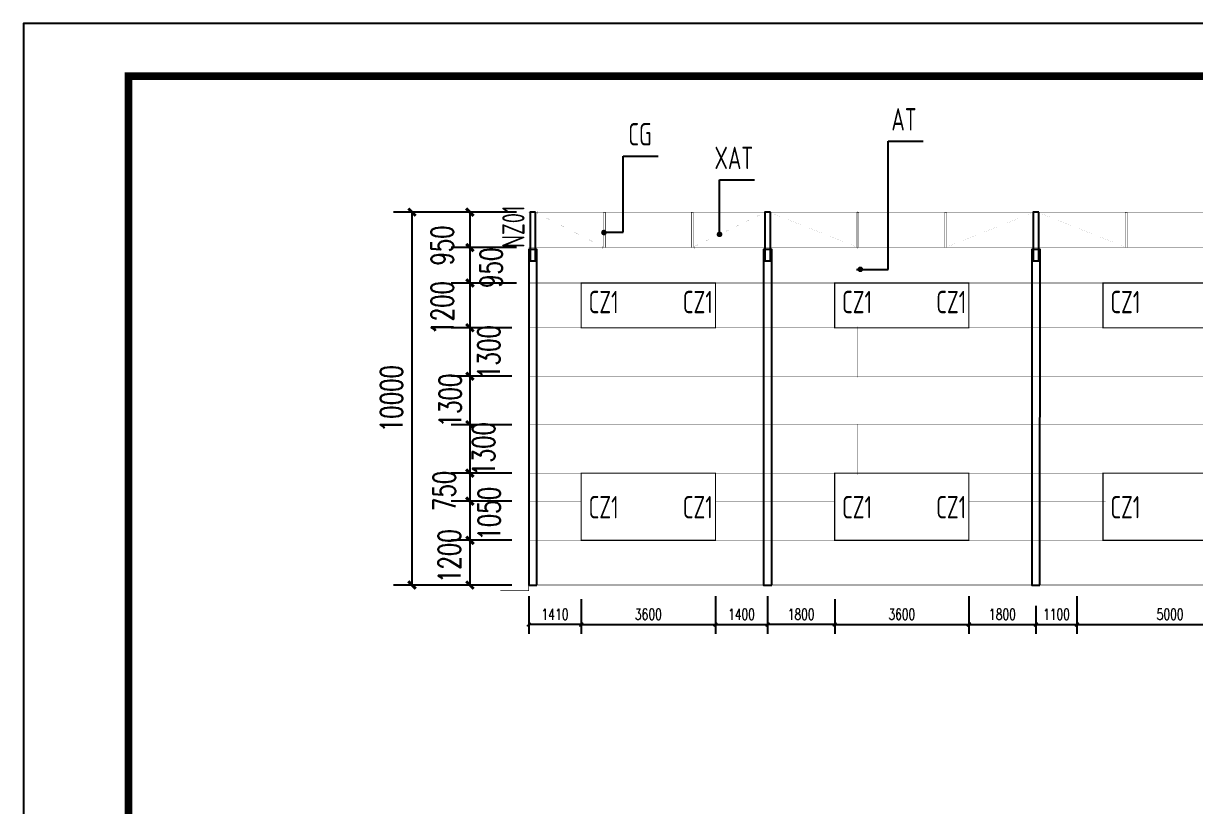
# Model space of a CAD drawing. Extents: x -33967 to 1773478, y -1022458 to -784650.
# Drawn here: x 1394494 to 1425947, y -959458 to -938458 of the extents above; entities that cross this region are included whole.
import ezdxf
from ezdxf.enums import TextEntityAlignment as Align

# ---------------------------------------------------------------- set-up
doc = ezdxf.new("R2010")
doc.units = 0
doc.header["$LTSCALE"] = 1000
doc.header["$MEASUREMENT"] = 0
doc.linetypes.add('DOTE', pattern=[2.42, 2, -0.2, 0.02, -0.2])
doc.layers.add('_0', color=7, linetype='Continuous', lineweight=25)
for name, color, linetype in [('AXIS', 3, 'Continuous'), ('DOTE', 1, 'DOTE'), ('GZ', 50, 'Continuous'), ('LT', 27, 'Continuous'), ('PUB_TITLE', 4, 'Continuous'), ('TEXT', 7, 'Continuous')]:
    doc.layers.add(name, color=color, linetype=linetype)
doc.styles.add('_TCH_DIM_T3', font='SIMPLEX', dxfattribs={"width": 0.705882, "bigfont": 'GBCBIG'})
doc.styles.add('TSSD_Label', font='tssdeng.shx', dxfattribs={"width": 0.7, "bigfont": 'hztxt.shx'})
doc.styles.add('TSSD_Norm', font='tssdeng.shx', dxfattribs={"bigfont": 'hztxt.shx'})
doc.dimstyles.new('_TCH_ARCH&&200', dxfattribs={"dimtxt": 595, "dimasz": 200, "dimexe": 500, "dimexo": 600, "dimgap": 252.5, "dimtad": 1, "dimdec": 0, "dimzin": 0, "dimdsep": 46, "dimtxsty": '_TCH_DIM_T3', "dimblk": 'ARCHTICK', "dimcen": 0.09, "dimclrt": 7, "dimazin": 2, "dimtfac": 1, "dimtdec": 0, "dimtix": 1, "dimtmove": 2, "dimatfit": 3, "dimfxl": 1, "dimtolj": 1, "dimtzin": 0, "dimarcsym": 0})
doc.dimstyles.new('TCH-200-1', dxfattribs={"dimtxt": 595, "dimasz": 200, "dimexe": 500, "dimexo": 600, "dimgap": 252.5, "dimtad": 1, "dimdec": 0, "dimzin": 0, "dimdsep": 46, "dimtxsty": '_TCH_DIM_T3', "dimblk": 'ARCHTICK', "dimcen": 0.09, "dimclrd": 3, "dimclre": 3, "dimclrt": 7, "dimazin": 2, "dimtfac": 1, "dimtdec": 0, "dimtix": 1, "dimtmove": 2, "dimatfit": 3, "dimfxl": 1, "dimtolj": 1, "dimtzin": 0, "dimarcsym": 0})
doc.dimstyles.new('TCH_100_1', dxfattribs={"dimtxt": 297.5, "dimasz": 100, "dimexe": 250, "dimexo": 300, "dimgap": 126.25, "dimtad": 1, "dimdec": 0, "dimzin": 0, "dimdsep": 46, "dimtxsty": '_TCH_DIM_T3', "dimblk": 'ARCHTICK', "dimcen": 0.09, "dimclrd": 126, "dimclre": 126, "dimclrt": 7, "dimazin": 2, "dimtfac": 1, "dimtdec": 0, "dimtix": 1, "dimtmove": 2, "dimatfit": 3, "dimfxl": 1, "dimtolj": 1, "dimtzin": 0, "dimarcsym": 0})

# ---------------------------------------------------------------- blocks, each defined once
blk = doc.blocks.new('_ArchTick')
at = {"color": 0, "linetype": 'ByBlock', "const_width": 0.4}
blk.add_lwpolyline([(-0.5, -0.5), (0.5, 0.5)], dxfattribs=at)
blk = doc.blocks.new('*D1635')
at = {"color": 3, "lineweight": -2, "transparency": 16777216}
for p, q in [((1407453, -943519), (1404421, -943519)), ((1404921, -953519), (1404921, -943519)), ((1407193, -953519), (1404421, -953519))]:
    blk.add_line(p, q, dxfattribs=at)
at = {"layer": 'Defpoints', "color": 0, "transparency": 16777216}
for p in [(1404921, -943519), (1408053, -943519), (1407793, -953519)]:
    blk.add_point(p, dxfattribs=at)
at = {"color": 3, "lineweight": -2, "transparency": 16777216, "xscale": 200, "yscale": 200, "zscale": 200}
for p, rotation in [((1404921, -943519), 90), ((1404921, -953519), 270)]:
    blk.add_blockref('_ArchTick', p, dxfattribs=dict(at, rotation=rotation))
at = {"color": 7, "transparency": 16777216, "insert": (1404371, -948519), "char_height": 595, "attachment_point": 5, "rotation": 90, "style": '_TCH_DIM_T3'}
blk.add_mtext('\\A1;10000', dxfattribs=at)
blk = doc.blocks.new('*D1636')
at = {"layer": 'AXIS', "color": 0, "lineweight": -2, "transparency": 16777216}
for p, q in [((1407723, -945419), (1405975, -945419)), ((1406475, -945419), (1406475, -946619)), ((1407603, -946619), (1405975, -946619))]:
    blk.add_line(p, q, dxfattribs=at)
at = {"layer": 'Defpoints', "color": 0, "transparency": 16777216}
for p in [(1408323, -945419), (1406475, -946619), (1408203, -946619)]:
    blk.add_point(p, dxfattribs=at)
at = {"layer": 'AXIS', "color": 0, "lineweight": -2, "transparency": 16777216, "xscale": 200, "yscale": 200, "zscale": 200}
for p, rotation in [((1406475, -945419), 90), ((1406475, -946619), 270)]:
    blk.add_blockref('_ArchTick', p, dxfattribs=dict(at, rotation=rotation))
at = {"layer": 'AXIS', "color": 7, "transparency": 16777216, "insert": (1405733, -946085), "char_height": 595, "attachment_point": 5, "rotation": 90, "style": '_TCH_DIM_T3'}
blk.add_mtext('\\A1;1200', dxfattribs=at)
blk = doc.blocks.new('*D1637')
at = {"layer": 'AXIS', "color": 0, "lineweight": -2, "transparency": 16777216}
for p, q in [((1407603, -946619), (1405975, -946619)), ((1406475, -946619), (1406475, -947919)), ((1407603, -947919), (1405975, -947919))]:
    blk.add_line(p, q, dxfattribs=at)
at = {"layer": 'Defpoints', "color": 0, "transparency": 16777216}
for p in [(1408203, -946619), (1406475, -947919), (1408203, -947919)]:
    blk.add_point(p, dxfattribs=at)
at = {"layer": 'AXIS', "color": 0, "lineweight": -2, "transparency": 16777216, "xscale": 200, "yscale": 200, "zscale": 200}
for p, rotation in [((1406475, -946619), 90), ((1406475, -947919), 270)]:
    blk.add_blockref('_ArchTick', p, dxfattribs=dict(at, rotation=rotation))
at = {"layer": 'AXIS', "color": 7, "transparency": 16777216, "insert": (1406984, -947269), "char_height": 595, "attachment_point": 5, "rotation": 90, "style": '_TCH_DIM_T3'}
blk.add_mtext('\\A1;1300', dxfattribs=at)
blk = doc.blocks.new('*D1638')
at = {"layer": 'AXIS', "color": 0, "lineweight": -2, "transparency": 16777216}
for p, q in [((1407603, -949219), (1405975, -949219)), ((1406475, -949219), (1406475, -950519)), ((1407603, -950519), (1405975, -950519))]:
    blk.add_line(p, q, dxfattribs=at)
at = {"layer": 'Defpoints', "color": 0, "transparency": 16777216}
for p in [(1408203, -949219), (1406475, -950519), (1408203, -950519)]:
    blk.add_point(p, dxfattribs=at)
at = {"layer": 'AXIS', "color": 0, "lineweight": -2, "transparency": 16777216, "xscale": 200, "yscale": 200, "zscale": 200}
for p, rotation in [((1406475, -949219), 90), ((1406475, -950519), 270)]:
    blk.add_blockref('_ArchTick', p, dxfattribs=dict(at, rotation=rotation))
at = {"layer": 'AXIS', "color": 7, "transparency": 16777216, "insert": (1406842, -949869), "char_height": 595, "attachment_point": 5, "rotation": 90, "style": '_TCH_DIM_T3'}
blk.add_mtext('\\A1;1300', dxfattribs=at)
blk = doc.blocks.new('*D1639')
at = {"layer": 'AXIS', "color": 0, "lineweight": -2, "transparency": 16777216}
for p, q in [((1407603, -950519), (1405975, -950519)), ((1406475, -950519), (1406475, -951269)), ((1407603, -951269), (1405975, -951269))]:
    blk.add_line(p, q, dxfattribs=at)
at = {"layer": 'Defpoints', "color": 0, "transparency": 16777216}
for p in [(1408203, -950519), (1406475, -951269), (1408203, -951269)]:
    blk.add_point(p, dxfattribs=at)
at = {"layer": 'AXIS', "color": 0, "lineweight": -2, "transparency": 16777216, "xscale": 200, "yscale": 200, "zscale": 200}
for p, rotation in [((1406475, -950519), 90), ((1406475, -951269), 270)]:
    blk.add_blockref('_ArchTick', p, dxfattribs=dict(at, rotation=rotation))
at = {"layer": 'AXIS', "color": 7, "transparency": 16777216, "insert": (1405787, -950995), "char_height": 595, "attachment_point": 5, "rotation": 90, "style": '_TCH_DIM_T3'}
blk.add_mtext('\\A1;750', dxfattribs=at)
blk = doc.blocks.new('*D1640')
at = {"layer": 'AXIS', "color": 0, "lineweight": -2, "transparency": 16777216}
for p, q in [((1407603, -952319), (1405975, -952319)), ((1406475, -952319), (1406475, -953519)), ((1407603, -953519), (1405975, -953519))]:
    blk.add_line(p, q, dxfattribs=at)
at = {"layer": 'Defpoints', "color": 0, "transparency": 16777216}
for p in [(1408203, -952319), (1406475, -953519), (1408203, -953519)]:
    blk.add_point(p, dxfattribs=at)
at = {"layer": 'AXIS', "color": 0, "lineweight": -2, "transparency": 16777216, "xscale": 200, "yscale": 200, "zscale": 200}
for p, rotation in [((1406475, -952319), 90), ((1406475, -953519), 270)]:
    blk.add_blockref('_ArchTick', p, dxfattribs=dict(at, rotation=rotation))
at = {"layer": 'AXIS', "color": 7, "transparency": 16777216, "insert": (1405925, -952743), "char_height": 595, "attachment_point": 5, "rotation": 90, "style": '_TCH_DIM_T3'}
blk.add_mtext('\\A1;1200', dxfattribs=at)
blk = doc.blocks.new('*D1641')
at = {"color": 126, "lineweight": -2, "transparency": 16777216}
for p, q in [((1422763, -953819), (1422763, -954828)), ((1421663, -954074), (1421663, -954828)), ((1421663, -954578), (1422763, -954578))]:
    blk.add_line(p, q, dxfattribs=at)
at = {"layer": 'Defpoints', "color": 0, "transparency": 16777216}
for p in [(1422763, -953519), (1421663, -953774), (1422763, -954578)]:
    blk.add_point(p, dxfattribs=at)
at = {"color": 126, "lineweight": -2, "transparency": 16777216, "xscale": 100, "yscale": 100, "zscale": 100, "rotation": 180}
blk.add_blockref('_ArchTick', (1421663, -954578), dxfattribs=at)
at = {"color": 126, "lineweight": -2, "transparency": 16777216, "xscale": 100, "yscale": 100, "zscale": 100}
blk.add_blockref('_ArchTick', (1422763, -954578), dxfattribs=at)
at = {"color": 7, "transparency": 16777216, "insert": (1422213, -954303), "char_height": 297.5, "attachment_point": 5, "style": '_TCH_DIM_T3'}
blk.add_mtext('\\A1;1100', dxfattribs=at)
blk = doc.blocks.new('*D1642')
at = {"color": 126, "lineweight": -2, "transparency": 16777216}
for p, q in [((1422763, -953819), (1422763, -954828)), ((1427763, -953821), (1427763, -954828)), ((1422763, -954578), (1427763, -954578))]:
    blk.add_line(p, q, dxfattribs=at)
at = {"layer": 'Defpoints', "color": 0, "transparency": 16777216}
for p in [(1422763, -953519), (1427763, -953521), (1427763, -954578)]:
    blk.add_point(p, dxfattribs=at)
at = {"color": 126, "lineweight": -2, "transparency": 16777216, "xscale": 100, "yscale": 100, "zscale": 100, "rotation": 180}
blk.add_blockref('_ArchTick', (1422763, -954578), dxfattribs=at)
at = {"color": 126, "lineweight": -2, "transparency": 16777216, "xscale": 100, "yscale": 100, "zscale": 100}
blk.add_blockref('_ArchTick', (1427763, -954578), dxfattribs=at)
at = {"color": 7, "transparency": 16777216, "insert": (1425263, -954303), "char_height": 297.5, "attachment_point": 5, "style": '_TCH_DIM_T3'}
blk.add_mtext('\\A1;5000', dxfattribs=at)
blk = doc.blocks.new('*D1632')
at = {"color": 126, "lineweight": -2, "transparency": 16777216}
for p, q in [((1416263, -953894), (1416263, -954828)), ((1419863, -953819), (1419863, -954828)), ((1416263, -954578), (1419863, -954578))]:
    blk.add_line(p, q, dxfattribs=at)
at = {"layer": 'Defpoints', "color": 0, "transparency": 16777216}
for p in [(1416263, -953594), (1419863, -953519), (1419863, -954578)]:
    blk.add_point(p, dxfattribs=at)
at = {"color": 126, "lineweight": -2, "transparency": 16777216, "xscale": 100, "yscale": 100, "zscale": 100, "rotation": 180}
blk.add_blockref('_ArchTick', (1416263, -954578), dxfattribs=at)
at = {"color": 126, "lineweight": -2, "transparency": 16777216, "xscale": 100, "yscale": 100, "zscale": 100}
blk.add_blockref('_ArchTick', (1419863, -954578), dxfattribs=at)
at = {"color": 7, "transparency": 16777216, "insert": (1418063, -954303), "char_height": 297.5, "attachment_point": 5, "style": '_TCH_DIM_T3'}
blk.add_mtext('\\A1;3600', dxfattribs=at)
blk = doc.blocks.new('*D1633')
at = {"color": 126, "lineweight": -2, "transparency": 16777216}
for p, q in [((1419863, -953894), (1419863, -954828)), ((1421663, -954074), (1421663, -954828)), ((1419863, -954578), (1421663, -954578))]:
    blk.add_line(p, q, dxfattribs=at)
at = {"layer": 'Defpoints', "color": 0, "transparency": 16777216}
for p in [(1419863, -953594), (1421663, -953774), (1421663, -954578)]:
    blk.add_point(p, dxfattribs=at)
at = {"color": 126, "lineweight": -2, "transparency": 16777216, "xscale": 100, "yscale": 100, "zscale": 100, "rotation": 180}
blk.add_blockref('_ArchTick', (1419863, -954578), dxfattribs=at)
at = {"color": 126, "lineweight": -2, "transparency": 16777216, "xscale": 100, "yscale": 100, "zscale": 100}
blk.add_blockref('_ArchTick', (1421663, -954578), dxfattribs=at)
at = {"color": 7, "transparency": 16777216, "insert": (1420763, -954303), "char_height": 297.5, "attachment_point": 5, "style": '_TCH_DIM_T3'}
blk.add_mtext('\\A1;1800', dxfattribs=at)
blk = doc.blocks.new('*D1634')
at = {"color": 126, "lineweight": -2, "transparency": 16777216}
for p, q in [((1416263, -953894), (1416263, -954828)), ((1414463, -954074), (1414463, -954828)), ((1416263, -954578), (1414463, -954578))]:
    blk.add_line(p, q, dxfattribs=at)
at = {"layer": 'Defpoints', "color": 0, "transparency": 16777216}
for p in [(1416263, -953594), (1414463, -953774), (1414463, -954578)]:
    blk.add_point(p, dxfattribs=at)
at = {"color": 126, "lineweight": -2, "transparency": 16777216, "xscale": 100, "yscale": 100, "zscale": 100, "rotation": 180}
blk.add_blockref('_ArchTick', (1414463, -954578), dxfattribs=at)
at = {"color": 126, "lineweight": -2, "transparency": 16777216, "xscale": 100, "yscale": 100, "zscale": 100}
blk.add_blockref('_ArchTick', (1416263, -954578), dxfattribs=at)
at = {"color": 7, "transparency": 16777216, "insert": (1415363, -954303), "char_height": 297.5, "attachment_point": 5, "style": '_TCH_DIM_T3'}
blk.add_mtext('\\A1;1800', dxfattribs=at)
blk = doc.blocks.new('*D1646')
at = {"color": 126, "lineweight": -2, "transparency": 16777216}
for p, q in [((1409463, -953894), (1409463, -954828)), ((1413063, -953819), (1413063, -954828)), ((1409463, -954578), (1413063, -954578))]:
    blk.add_line(p, q, dxfattribs=at)
at = {"layer": 'Defpoints', "color": 0, "transparency": 16777216}
for p in [(1409463, -953594), (1413063, -953519), (1413063, -954578)]:
    blk.add_point(p, dxfattribs=at)
at = {"color": 126, "lineweight": -2, "transparency": 16777216, "xscale": 100, "yscale": 100, "zscale": 100, "rotation": 180}
blk.add_blockref('_ArchTick', (1409463, -954578), dxfattribs=at)
at = {"color": 126, "lineweight": -2, "transparency": 16777216, "xscale": 100, "yscale": 100, "zscale": 100}
blk.add_blockref('_ArchTick', (1413063, -954578), dxfattribs=at)
at = {"color": 7, "transparency": 16777216, "insert": (1411263, -954303), "char_height": 297.5, "attachment_point": 5, "style": '_TCH_DIM_T3'}
blk.add_mtext('\\A1;3600', dxfattribs=at)
blk = doc.blocks.new('*D1647')
at = {"color": 126, "lineweight": -2, "transparency": 16777216}
for p, q in [((1413063, -953894), (1413063, -954828)), ((1414463, -953819), (1414463, -954828)), ((1413063, -954578), (1414463, -954578))]:
    blk.add_line(p, q, dxfattribs=at)
at = {"layer": 'Defpoints', "color": 0, "transparency": 16777216}
for p in [(1413063, -953594), (1414463, -953519), (1414463, -954578)]:
    blk.add_point(p, dxfattribs=at)
at = {"color": 126, "lineweight": -2, "transparency": 16777216, "xscale": 100, "yscale": 100, "zscale": 100, "rotation": 180}
blk.add_blockref('_ArchTick', (1413063, -954578), dxfattribs=at)
at = {"color": 126, "lineweight": -2, "transparency": 16777216, "xscale": 100, "yscale": 100, "zscale": 100}
blk.add_blockref('_ArchTick', (1414463, -954578), dxfattribs=at)
at = {"color": 7, "transparency": 16777216, "insert": (1413763, -954303), "char_height": 297.5, "attachment_point": 5, "style": '_TCH_DIM_T3'}
blk.add_mtext('\\A1;1400', dxfattribs=at)
blk = doc.blocks.new('*D1648')
at = {"color": 126, "lineweight": -2, "transparency": 16777216}
for p, q in [((1408053, -953819), (1408053, -954828)), ((1409463, -953894), (1409463, -954828)), ((1409463, -954578), (1408053, -954578))]:
    blk.add_line(p, q, dxfattribs=at)
at = {"layer": 'Defpoints', "color": 0, "transparency": 16777216}
for p in [(1408053, -953519), (1409463, -953594), (1408053, -954578)]:
    blk.add_point(p, dxfattribs=at)
at = {"color": 126, "lineweight": -2, "transparency": 16777216, "xscale": 100, "yscale": 100, "zscale": 100, "rotation": 180}
blk.add_blockref('_ArchTick', (1408053, -954578), dxfattribs=at)
at = {"color": 126, "lineweight": -2, "transparency": 16777216, "xscale": 100, "yscale": 100, "zscale": 100}
blk.add_blockref('_ArchTick', (1409463, -954578), dxfattribs=at)
at = {"color": 7, "transparency": 16777216, "insert": (1408758, -954303), "char_height": 297.5, "attachment_point": 5, "style": '_TCH_DIM_T3'}
blk.add_mtext('\\A1;1410', dxfattribs=at)
blk = doc.blocks.new('*D1943')
at = {"layer": 'AXIS', "color": 0, "lineweight": -2, "transparency": 16777216}
for p, q in [((1407603, -951269), (1405975, -951269)), ((1406475, -951269), (1406475, -952319)), ((1407603, -952319), (1405975, -952319))]:
    blk.add_line(p, q, dxfattribs=at)
at = {"layer": 'Defpoints', "color": 0, "transparency": 16777216}
for p in [(1408203, -951269), (1406475, -952319), (1408203, -952319)]:
    blk.add_point(p, dxfattribs=at)
at = {"layer": 'AXIS', "color": 0, "lineweight": -2, "transparency": 16777216, "xscale": 200, "yscale": 200, "zscale": 200}
for p, rotation in [((1406475, -951269), 90), ((1406475, -952319), 270)]:
    blk.add_blockref('_ArchTick', p, dxfattribs=dict(at, rotation=rotation))
at = {"layer": 'AXIS', "color": 7, "transparency": 16777216, "insert": (1406992, -951606), "char_height": 595, "attachment_point": 5, "rotation": 90, "style": '_TCH_DIM_T3'}
blk.add_mtext('\\A1;1050', dxfattribs=at)
blk = doc.blocks.new('*D1944')
at = {"layer": 'AXIS', "color": 0, "lineweight": -2, "transparency": 16777216}
for p, q in [((1407603, -947919), (1405975, -947919)), ((1406475, -947919), (1406475, -949219)), ((1407603, -949219), (1405975, -949219))]:
    blk.add_line(p, q, dxfattribs=at)
at = {"layer": 'Defpoints', "color": 0, "transparency": 16777216}
for p in [(1408203, -947919), (1406475, -949219), (1408203, -949219)]:
    blk.add_point(p, dxfattribs=at)
at = {"layer": 'AXIS', "color": 0, "lineweight": -2, "transparency": 16777216, "xscale": 200, "yscale": 200, "zscale": 200}
for p, rotation in [((1406475, -947919), 90), ((1406475, -949219), 270)]:
    blk.add_blockref('_ArchTick', p, dxfattribs=dict(at, rotation=rotation))
at = {"layer": 'AXIS', "color": 7, "transparency": 16777216, "insert": (1405945, -948569), "char_height": 595, "attachment_point": 5, "rotation": 90, "style": '_TCH_DIM_T3'}
blk.add_mtext('\\A1;1300', dxfattribs=at)
blk = doc.blocks.new('*D1945')
at = {"layer": 'AXIS', "color": 0, "lineweight": -2, "transparency": 16777216}
for p, q in [((1407723, -943519), (1405975, -943519)), ((1406475, -943519), (1406475, -944469)), ((1407603, -944469), (1405975, -944469))]:
    blk.add_line(p, q, dxfattribs=at)
at = {"layer": 'Defpoints', "color": 0, "transparency": 16777216}
for p in [(1408323, -943519), (1406475, -944469), (1408203, -944469)]:
    blk.add_point(p, dxfattribs=at)
at = {"layer": 'AXIS', "color": 0, "lineweight": -2, "transparency": 16777216, "xscale": 200, "yscale": 200, "zscale": 200}
for p, rotation in [((1406475, -943519), 90), ((1406475, -944469), 270)]:
    blk.add_blockref('_ArchTick', p, dxfattribs=dict(at, rotation=rotation))
at = {"layer": 'AXIS', "color": 7, "transparency": 16777216, "insert": (1405733, -944414), "char_height": 595, "attachment_point": 5, "rotation": 90, "style": '_TCH_DIM_T3'}
blk.add_mtext('\\A1;950', dxfattribs=at)
blk = doc.blocks.new('*D1946')
at = {"layer": 'AXIS', "color": 0, "lineweight": -2, "transparency": 16777216}
for p, q in [((1407723, -944468), (1405975, -944468)), ((1406475, -944468), (1406475, -945419)), ((1407603, -945419), (1405975, -945419))]:
    blk.add_line(p, q, dxfattribs=at)
at = {"layer": 'Defpoints', "color": 0, "transparency": 16777216}
for p in [(1408323, -944468), (1406475, -945419), (1408203, -945419)]:
    blk.add_point(p, dxfattribs=at)
at = {"layer": 'AXIS', "color": 0, "lineweight": -2, "transparency": 16777216, "xscale": 200, "yscale": 200, "zscale": 200}
for p, rotation in [((1406475, -944468), 90), ((1406475, -945419), 270)]:
    blk.add_blockref('_ArchTick', p, dxfattribs=dict(at, rotation=rotation))
at = {"layer": 'AXIS', "color": 7, "transparency": 16777216, "insert": (1407046, -945009), "char_height": 595, "attachment_point": 5, "rotation": 90, "style": '_TCH_DIM_T3'}
blk.add_mtext('\\A1;950', dxfattribs=at)

msp = doc.modelspace()

# ---------------------------------------------------------------- linework, layer by layer
at = {"const_width": 30}
for points in [[(1413062.6, -945419), (1409462.6, -945419), (1409462.6, -946619), (1413062.6, -946619)], [(1419862.6, -945419), (1416262.6, -945419), (1416262.6, -946619), (1419862.6, -946619)], [(1427062.6, -945419), (1423462.6, -945419), (1423462.6, -946619), (1427062.6, -946619)], [(1413062.6, -950518.9), (1409462.6, -950518.9), (1409462.6, -952318.9), (1413062.6, -952318.9)], [(1419862.6, -950518.9), (1416262.6, -950518.9), (1416262.6, -952318.9), (1419862.6, -952318.9)], [(1427062.6, -950518.9), (1423462.6, -950518.9), (1423462.6, -952318.9), (1427062.6, -952318.9)]]:
    msp.add_lwpolyline(points, close=True, dxfattribs=at)
at = {"layer": '_0', "color": 1, "const_width": 75}
for points in [[(1410034.3, -944065.5, 1), (1410109.3, -944065.5, 1)], [(1413135.6, -944114.1, 1), (1413210.6, -944114.1, 1)], [(1416913.5, -945052.3, 1), (1416988.5, -945052.3, 1)]]:
    msp.add_lwpolyline(points, format="xyb", close=True, dxfattribs=at)
at = {"layer": 'AXIS', "linetype": 'ByBlock'}
for p, q in [((1417696, -945052.3), (1417696, -941617.5)), ((1417696, -941617.5), (1418637.6, -941617.5)), ((1410588.1, -944058.7), (1410588.1, -942017.1)), ((1410588.1, -942017.1), (1411529.7, -942017.1)), ((1413174.6, -944180.1), (1413173.1, -942651.2)), ((1413173.1, -942651.2), (1414114.6, -942651.8)), ((1410096.8, -944058.7), (1410588.1, -944058.7)), ((1416844.8, -945052.3), (1417696, -945052.3))]:
    msp.add_line(p, q, dxfattribs=at)
at = {"layer": 'AXIS', "color": 3, "linetype": 'ByBlock', "const_width": 1}
for points in [[(1408297.7, -943496), (1408297.7, -943556), (1410024.2, -944439), (1410024.2, -944499)], [(1410084.2, -943496), (1410084.2, -943556), (1410084.2, -944439), (1410084.2, -944499)], [(1412441.1, -943496), (1412441.1, -943556), (1412441.1, -944439), (1412441.1, -944499)], [(1414327.6, -943496), (1414327.6, -943556), (1412501.1, -944439), (1412501.1, -944499)], [(1414597.6, -943496), (1414597.6, -943556), (1416824.2, -944439), (1416824.2, -944499)], [(1416884.2, -943496), (1416884.2, -943556), (1416884.2, -944439), (1416884.2, -944499)], [(1419241.1, -943496), (1419241.1, -943556), (1419241.1, -944439), (1419241.1, -944499)], [(1421527.6, -943496), (1421527.6, -943556), (1419301.1, -944439), (1419301.1, -944499)], [(1421797.6, -943496), (1421797.6, -943556), (1424024.2, -944439), (1424024.2, -944499)], [(1424084.2, -943496), (1424084.2, -943556), (1424084.2, -944439), (1424084.2, -944499)], [(1410144.2, -945456), (1410144.2, -945396), (1410144.2, -944499), (1410144.2, -944439)], [(1412381.1, -945456), (1412381.1, -945396), (1412381.1, -944499), (1412381.1, -944439)], [(1416944.2, -945456), (1416944.2, -945396), (1416944.2, -944499), (1416944.2, -944439)], [(1419181.1, -945456), (1419181.1, -945396), (1419181.1, -944499), (1419181.1, -944439)], [(1424144.2, -945456), (1424144.2, -945396), (1424144.2, -944499), (1424144.2, -944439)], [(1410084.2, -947949), (1410084.2, -947889), (1410084.2, -946649), (1410084.2, -946589)], [(1412441.1, -947949), (1412441.1, -947889), (1412441.1, -946649), (1412441.1, -946589)], [(1416884.2, -947949), (1416884.2, -947889), (1416884.2, -946649), (1416884.2, -946589)], [(1419241.1, -947949), (1419241.1, -947889), (1419241.1, -946649), (1419241.1, -946589)], [(1424084.2, -947949), (1424084.2, -947889), (1424084.2, -946649), (1424084.2, -946589)], [(1410144.2, -949256), (1410144.2, -949196), (1410144.2, -947949), (1410144.2, -947889)], [(1412381.1, -949256), (1412381.1, -949196), (1412381.1, -947949), (1412381.1, -947889)], [(1416944.2, -949256), (1416944.2, -949196), (1416944.2, -947949), (1416944.2, -947889)], [(1419181.1, -949256), (1419181.1, -949196), (1419181.1, -947949), (1419181.1, -947889)], [(1424144.2, -949256), (1424144.2, -949196), (1424144.2, -947949), (1424144.2, -947889)], [(1410084.2, -950556), (1410084.2, -950496), (1410084.2, -949256), (1410084.2, -949196)], [(1412441.1, -950556), (1412441.1, -950496), (1412441.1, -949256), (1412441.1, -949196)], [(1416884.2, -950556), (1416884.2, -950496), (1416884.2, -949256), (1416884.2, -949196)], [(1419241.1, -950556), (1419241.1, -950496), (1419241.1, -949256), (1419241.1, -949196)], [(1424084.2, -950556), (1424084.2, -950496), (1424084.2, -949256), (1424084.2, -949196)]]:
    msp.add_lwpolyline(points, dxfattribs=at)
at = {"layer": 'AXIS', "color": 6, "linetype": 'ByBlock', "const_width": 10}
for points in [[(1410109.2, -943526), (1410059.2, -943526), (1410059.2, -944469), (1410109.2, -944469)], [(1412416.1, -943526), (1412466.1, -943526), (1412466.1, -944469), (1412416.1, -944469)], [(1416909.2, -943526), (1416859.2, -943526), (1416859.2, -944469), (1416909.2, -944469)], [(1419216.1, -943526), (1419266.1, -943526), (1419266.1, -944469), (1419216.1, -944469)], [(1424109.2, -943526), (1424059.2, -943526), (1424059.2, -944469), (1424109.2, -944469)]]:
    msp.add_lwpolyline(points, close=True, dxfattribs=at)
at = {"layer": 'DOTE', "linetype": 'DOTE', "const_width": 15}
msp.add_lwpolyline([(1464072.6, -953518.9), (1408052.6, -953518.9), (1408052.6, -953668.9), (1407290.7, -953668.9)], dxfattribs=at)
at = {"layer": 'DOTE', "color": 1, "linetype": 'DOTE', "const_width": 15}
msp.add_lwpolyline([(1408052.6, -953518.9), (1464072.6, -953518.9), (1464072.6, -953668.9), (1464834.4, -953668.9)], dxfattribs=at)
at = {"layer": 'GZ', "color": 8}
for points in [[(1408237.7, -943518.9), (1408087.7, -943518.9), (1408087.7, -944822.4), (1408237.7, -944822.4)], [(1414537.6, -943518.9), (1414387.6, -943518.9), (1414387.6, -944822.4), (1414537.6, -944822.4)], [(1421737.6, -943518.9), (1421587.6, -943518.9), (1421587.6, -944822.4), (1421737.6, -944822.4)], [(1408272.6, -953518.9), (1408272.9, -944519.2), (1408052.6, -944518.8), (1408052.6, -953518.9)], [(1414572.6, -953518.9), (1414572.9, -944519.2), (1414352.6, -944518.8), (1414352.6, -953518.9)], [(1421772.6, -953518.9), (1421772.9, -944519.2), (1421552.6, -944518.8), (1421552.6, -953518.9)]]:
    msp.add_lwpolyline(points, close=True, dxfattribs=at)
at = {"layer": 'LT', "linetype": 'ByBlock', "const_width": 10}
for points in [[(1408052.6, -943518.9), (1464072.6, -943518.9)], [(1408052.6, -944469), (1464075.2, -944469)], [(1408052.6, -945419), (1464072.6, -945419)], [(1408052.6, -946619), (1464072.6, -946619)], [(1408052.6, -947919), (1464072.6, -947919)], [(1408052.6, -949219), (1422612.6, -949219)], [(1422612.6, -949226), (1444212.6, -949226)], [(1408052.6, -950518.9), (1423462.6, -950518.9)], [(1408052.6, -951268.7), (1409462.6, -951268.7)], [(1413062.6, -951268.7), (1416262.6, -951268.7)], [(1419862.6, -951268.7), (1423539.1, -951268.7)], [(1408052.6, -952326), (1423462.6, -952326)]]:
    msp.add_lwpolyline(points, dxfattribs=at)
at = {"layer": 'PUB_TITLE'}
msp.add_lwpolyline([(1394494.4, -1022458.4), (1513294.4, -1022458.4), (1513294.4, -938458.4), (1394494.4, -938458.4)], close=True, dxfattribs=at)
at = {"layer": 'PUB_TITLE', "const_width": 212.1}
msp.add_lwpolyline([(1397314.7, -1021044.2), (1397314.7, -939872.6), (1511294.4, -939872.6), (1511294.4, -1021044.2)], close=True, dxfattribs=at)

# ---------------------------------------------------------------- texts
at = {"layer": 'TEXT', "style": 'TSSD_Label', "width": 0.7}
for s, p in [('AT', (1418460.5, -941509.7)), ('CG', (1411352.6, -941909.3)), ('XAT', (1414074.4, -942543.3))]:
    msp.add_text(s, height=600, dxfattribs=at).set_placement(p, align=Align.BOTTOM_RIGHT)
at = {"layer": 'TEXT', "style": 'TSSD_Norm', "width": 0.7}
msp.add_text('NZ01', height=600, rotation=90, dxfattribs=at).set_placement((1407941.1, -944477.3))
at = {"layer": 'TEXT', "style": 'TSSD_Label', "width": 0.7}
for p in [(1409660.3, -946228.9), (1412188.2, -946228.9), (1416460.3, -946228.9), (1418988.2, -946228.9), (1423660.3, -946228.9), (1409660.3, -951730.5), (1412186.3, -951730.5), (1416460.3, -951730.5), (1418986.3, -951730.5), (1423660.3, -951730.5)]:
    msp.add_text('CZ1', height=600, dxfattribs=at).set_placement(p)

# ---------------------------------------------------------------- dimensions: what is measured, and where the dimension line sits
for base, p1, p2, angle, dimstyle, picture, middle in [((1404921, -943518.9), (1407793, -953518.9), (1408052.6, -943518.9), 90, 'TCH-200-1', '*D1635', (1404371, -948518.9)), ((1408052.6, -954577.8), (1409462.6, -953594.2), (1408052.6, -953518.9), 180, 'TCH_100_1', '*D1648', (1408757.6, -954302.8)), ((1414462.6, -954577.8), (1416262.6, -953594.2), (1414462.6, -953774.1), 180, 'TCH_100_1', '*D1634', (1415362.6, -954302.8))]:
    dim = msp.add_linear_dim(base=base, p1=p1, p2=p2, angle=angle, dimstyle=dimstyle)
    dim.commit()
    dim.dimension.update_dxf_attribs({"geometry": picture, "text_midpoint": middle})
for base, p1, p2, picture, middle in [((1413062.6, -954577.8), (1409462.6, -953594.2), (1413062.6, -953518.9), '*D1646', (1411262.6, -954302.8)), ((1414462.6, -954577.8), (1413062.6, -953594.2), (1414462.6, -953518.9), '*D1647', (1413762.6, -954302.8)), ((1419862.6, -954577.8), (1416262.6, -953594.2), (1419862.6, -953518.9), '*D1632', (1418062.6, -954302.8)), ((1421662.6, -954577.8), (1419862.6, -953594.2), (1421662.6, -953774.1), '*D1633', (1420762.6, -954302.8)), ((1422762.6, -954577.8), (1421662.6, -953774.1), (1422762.6, -953518.9), '*D1641', (1422212.6, -954302.8)), ((1427762.6, -954577.8), (1422762.6, -953518.9), (1427762.6, -953521.4), '*D1642', (1425262.6, -954302.8))]:
    dim = msp.add_linear_dim(base=base, p1=p1, p2=p2, dimstyle='TCH_100_1')
    dim.commit()
    dim.dimension.update_dxf_attribs({"geometry": picture, "text_midpoint": middle})
at = {"layer": 'AXIS'}
for base, p1, p2, picture, middle in [((1406475.1, -944469), (1408323.2, -943518.6), (1408202.6, -944469), '*D1945', (1405732.9, -944413.9)), ((1406475.1, -945418.9), (1408323.2, -944468.5), (1408202.6, -945418.9), '*D1946', (1407045.6, -945008.6)), ((1406475.1, -946618.9), (1408323.2, -945418.9), (1408202.6, -946618.9), '*D1636', (1405732.9, -946084.5)), ((1406475.1, -947918.9), (1408202.6, -946618.9), (1408202.6, -947918.9), '*D1637', (1406983.9, -947268.9)), ((1406475.1, -949218.9), (1408202.6, -947918.9), (1408202.6, -949218.9), '*D1944', (1405944.6, -948568.9)), ((1406475.1, -950518.9), (1408202.6, -949218.9), (1408202.6, -950518.9), '*D1638', (1406842, -949868.9)), ((1406475.1, -951268.7), (1408202.6, -950518.9), (1408202.6, -951268.7), '*D1639', (1405786.6, -950995.2)), ((1406475.1, -952318.9), (1408202.6, -951268.7), (1408202.6, -952318.9), '*D1943', (1406992, -951605.5)), ((1406475.1, -953518.9), (1408202.6, -952318.9), (1408202.6, -953518.9), '*D1640', (1405925.1, -952742.7))]:
    dim = msp.add_linear_dim(base=base, p1=p1, p2=p2, angle=270, dimstyle='_TCH_ARCH&&200', dxfattribs=at)
    dim.commit()
    dim.dimension.update_dxf_attribs({"geometry": picture, "text_midpoint": middle, "dimtype": 128})

doc.saveas('drawing.dxf')
